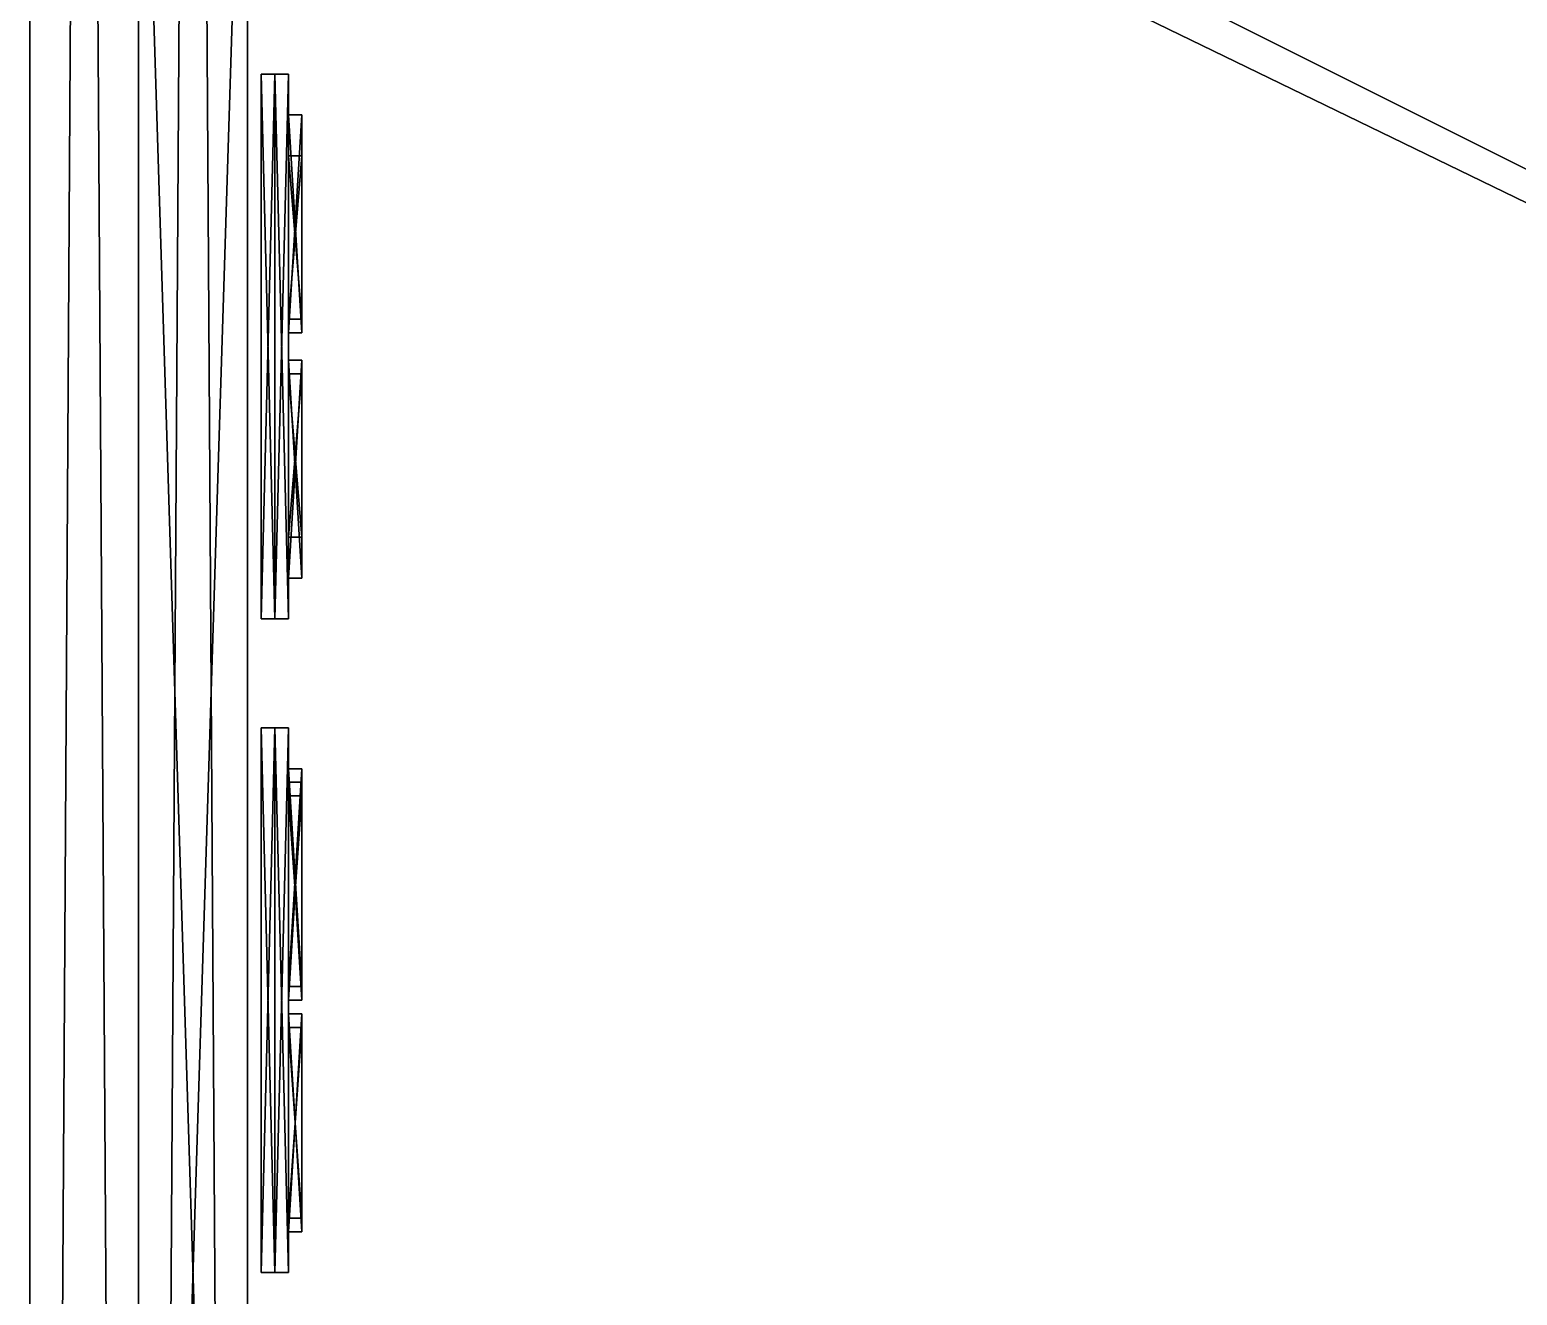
# Model space of a CAD drawing. Extents: x -648 to 272, y -784 to 528.
# Drawn here: x -272 to -162.7, y -385.7 to -292.7 of the extents above; entities that cross this region are included whole.
import ezdxf

# ---------------------------------------------------------------- set-up
doc = ezdxf.new("R2010")
doc.units = 0

msp = doc.modelspace()

# ---------------------------------------------------------------- meshes
at = {"layer": 'OBJECT001', "color": 50}
mesh = msp.add_polyface(dxfattribs=at)
corners = [(-256, -768, 376), (-256, 512, 376), (-256, 512, 384), (-256, -768, 384), (256, 512, 376), (256, -768, 376), (256, -768, 384), (256, 512, 384)]
mesh.append_faces([[corners[k] for k in face] for face in [(1, 3, 0), (5, 7, 4), (2, 6, 3), (0, 4, 1), (5, 3, 6), (1, 7, 2)]], dxfattribs={"vtx0": -1})
mesh.append_faces([[corners[k] for k in face] for face in [(1, 2, 3), (5, 6, 7), (2, 7, 6), (0, 5, 4), (5, 0, 3), (1, 4, 7)]], dxfattribs={"vtx2": -1})
at = {"layer": 'OBJECT014', "color": 50}
mesh = msp.add_polyface(dxfattribs=at)
corners = [(-264, -512, 128), (-264, -512, 72), (-264, -256, 72), (-264, -256, 128), (-256, -256, 128), (-256, -256, 72), (-256, -512, 72), (-256, -512, 128)]
mesh.append_faces([[corners[k] for k in face] for face in [(1, 3, 0), (5, 7, 4), (6, 0, 7), (2, 4, 3), (1, 5, 2), (3, 7, 0)]], dxfattribs={"vtx0": -1})
mesh.append_faces([[corners[k] for k in face] for face in [(1, 2, 3), (5, 6, 7), (6, 1, 0), (2, 5, 4), (1, 6, 5), (3, 4, 7)]], dxfattribs={"vtx2": -1})
at = {"layer": 'OBJECT018', "color": 50}
mesh = msp.add_polyface(dxfattribs=at)
corners = [(-264, -512, 72), (-264, -512, 64), (-264, -256, 64), (-264, -256, 72), (-256, -256, 72), (-256, -256, 64), (-256, -512, 64), (-256, -512, 72)]
mesh.append_faces([[corners[k] for k in face] for face in [(1, 3, 0), (5, 7, 4), (6, 0, 7), (2, 4, 3), (1, 5, 2), (3, 7, 0)]], dxfattribs={"vtx0": -1})
mesh.append_faces([[corners[k] for k in face] for face in [(1, 2, 3), (5, 6, 7), (6, 1, 0), (2, 5, 4), (1, 6, 5), (3, 4, 7)]], dxfattribs={"vtx2": -1})
at = {"layer": 'OBJECT023', "color": 50}
mesh = msp.add_polyface(dxfattribs=at)
corners = [(264, -512, 32), (-264, -512, 32), (-264, -512, 64), (264, -512, 64), (-264, -256, 32), (264, -256, 32), (264, -256, 64), (-264, -256, 64)]
mesh.append_faces([[corners[k] for k in face] for face in [(1, 3, 0), (5, 7, 4), (4, 0, 5), (2, 6, 3), (1, 7, 2), (5, 3, 6)]], dxfattribs={"vtx0": -1})
mesh.append_faces([[corners[k] for k in face] for face in [(1, 2, 3), (5, 6, 7), (4, 1, 0), (2, 7, 6), (1, 4, 7), (5, 0, 3)]], dxfattribs={"vtx2": -1})
at = {"layer": 'OBJECT029', "color": 50}
mesh = msp.add_polyface(dxfattribs=at)
corners = [(-272, -776, 384), (-272, -776, 128), (-272, 520, 128), (-272, 520, 384), (-264, 520, 384), (-264, 520, 128), (-264, -776, 128), (-264, -776, 384)]
mesh.append_faces([[corners[k] for k in face] for face in [(1, 3, 0), (5, 7, 4), (6, 0, 7), (2, 4, 3), (1, 5, 2), (3, 7, 0)]], dxfattribs={"vtx0": -1})
mesh.append_faces([[corners[k] for k in face] for face in [(1, 2, 3), (5, 6, 7), (6, 1, 0), (2, 5, 4), (1, 6, 5), (3, 4, 7)]], dxfattribs={"vtx2": -1})
at = {"layer": 'OBJECT048', "color": 50}
mesh = msp.add_polyface(dxfattribs=at)
corners = [(-272, 528, 384), (-272, -784, 384), (272, -784, 384), (272, 528, 384), (-272, -784, 392), (-272, 528, 392), (272, 528, 392), (272, -784, 392)]
mesh.append_faces([[corners[k] for k in face] for face in [(1, 3, 0), (5, 7, 4), (0, 4, 1), (2, 6, 3), (1, 7, 2), (3, 5, 0)]], dxfattribs={"vtx0": -1})
mesh.append_faces([[corners[k] for k in face] for face in [(1, 2, 3), (5, 6, 7), (0, 5, 4), (2, 7, 6), (1, 4, 7), (3, 6, 5)]], dxfattribs={"vtx2": -1})
at = {"layer": 'OBJECT050', "color": 50}
mesh = msp.add_polyface(dxfattribs=at)
corners = [(-264, -768, 384), (-264, -768, 128), (-264, 512, 128), (-264, 512, 384), (-256, 512, 384), (-256, 512, 128), (-256, -768, 128), (-256, -768, 384)]
mesh.append_faces([[corners[k] for k in face] for face in [(1, 3, 0), (5, 7, 4), (6, 0, 7), (2, 4, 3), (1, 5, 2), (3, 7, 0)]], dxfattribs={"vtx0": -1})
mesh.append_faces([[corners[k] for k in face] for face in [(1, 2, 3), (5, 6, 7), (6, 1, 0), (2, 5, 4), (1, 6, 5), (3, 4, 7)]], dxfattribs={"vtx2": -1})
at = {"layer": 'OBJECT390', "color": 50}
mesh = msp.add_polyface(dxfattribs=at)
corners = [(-253, -363, 200), (-253, -363, 195), (-253, -347, 195), (-253, -347, 200), (-252, -347, 200), (-252, -347, 195), (-252, -363, 195), (-252, -363, 200)]
mesh.append_faces([[corners[k] for k in face] for face in [(1, 3, 0), (5, 7, 4), (6, 0, 7), (2, 4, 3), (1, 5, 2), (3, 7, 0)]], dxfattribs={"vtx0": -1})
mesh.append_faces([[corners[k] for k in face] for face in [(1, 2, 3), (5, 6, 7), (6, 1, 0), (2, 5, 4), (1, 6, 5), (3, 4, 7)]], dxfattribs={"vtx2": -1})
at = {"layer": 'OBJECT391', "color": 50}
mesh = msp.add_polyface(dxfattribs=at)
corners = [(-253, -363, 193), (-253, -363, 188), (-253, -347, 188), (-253, -347, 193), (-252, -347, 193), (-252, -347, 188), (-252, -363, 188), (-252, -363, 193)]
mesh.append_faces([[corners[k] for k in face] for face in [(1, 3, 0), (5, 7, 4), (6, 0, 7), (2, 4, 3), (1, 5, 2), (3, 7, 0)]], dxfattribs={"vtx0": -1})
mesh.append_faces([[corners[k] for k in face] for face in [(1, 2, 3), (5, 6, 7), (6, 1, 0), (2, 5, 4), (1, 6, 5), (3, 4, 7)]], dxfattribs={"vtx2": -1})
at = {"layer": 'OBJECT392', "color": 50}
mesh = msp.add_polyface(dxfattribs=at)
corners = [(-252, -363, 201), (-253, -363, 201), (-253, -363, 207), (-252, -363, 207), (-253, -347, 201), (-252, -347, 201), (-252, -347, 207), (-253, -347, 207)]
mesh.append_faces([[corners[k] for k in face] for face in [(1, 3, 0), (5, 7, 4), (4, 0, 5), (2, 6, 3), (1, 7, 2), (5, 3, 6)]], dxfattribs={"vtx0": -1})
mesh.append_faces([[corners[k] for k in face] for face in [(1, 2, 3), (5, 6, 7), (4, 1, 0), (2, 7, 6), (1, 4, 7), (5, 0, 3)]], dxfattribs={"vtx2": -1})
at = {"layer": 'OBJECT393', "color": 50}
mesh = msp.add_polyface(dxfattribs=at)
corners = [(-253, -363, 214), (-253, -363, 208), (-253, -347, 208), (-253, -347, 214), (-252, -347, 214), (-252, -347, 208), (-252, -363, 208), (-252, -363, 214)]
mesh.append_faces([[corners[k] for k in face] for face in [(1, 3, 0), (5, 7, 4), (6, 0, 7), (2, 4, 3), (1, 5, 2), (3, 7, 0)]], dxfattribs={"vtx0": -1})
mesh.append_faces([[corners[k] for k in face] for face in [(1, 2, 3), (5, 6, 7), (6, 1, 0), (2, 5, 4), (1, 6, 5), (3, 4, 7)]], dxfattribs={"vtx2": -1})
at = {"layer": 'OBJECT394', "color": 50}
mesh = msp.add_polyface(dxfattribs=at)
corners = [(-253, -363, 220), (-253, -363, 215), (-253, -347, 215), (-253, -347, 220), (-252, -347, 220), (-252, -347, 215), (-252, -363, 215), (-252, -363, 220)]
mesh.append_faces([[corners[k] for k in face] for face in [(1, 3, 0), (5, 7, 4), (6, 0, 7), (2, 4, 3), (1, 5, 2), (3, 7, 0)]], dxfattribs={"vtx0": -1})
mesh.append_faces([[corners[k] for k in face] for face in [(1, 2, 3), (5, 6, 7), (6, 1, 0), (2, 5, 4), (1, 6, 5), (3, 4, 7)]], dxfattribs={"vtx2": -1})
at = {"layer": 'OBJECT395', "color": 50}
mesh = msp.add_polyface(dxfattribs=at)
corners = [(-253, -381, 220), (-253, -381, 215), (-253, -365, 215), (-253, -365, 220), (-252, -365, 220), (-252, -365, 215), (-252, -381, 215), (-252, -381, 220)]
mesh.append_faces([[corners[k] for k in face] for face in [(1, 3, 0), (5, 7, 4), (6, 0, 7), (2, 4, 3), (1, 5, 2), (3, 7, 0)]], dxfattribs={"vtx0": -1})
mesh.append_faces([[corners[k] for k in face] for face in [(1, 2, 3), (5, 6, 7), (6, 1, 0), (2, 5, 4), (1, 6, 5), (3, 4, 7)]], dxfattribs={"vtx2": -1})
at = {"layer": 'OBJECT396', "color": 50}
mesh = msp.add_polyface(dxfattribs=at)
corners = [(-253, -381, 214), (-253, -381, 208), (-253, -365, 208), (-253, -365, 214), (-252, -365, 214), (-252, -365, 208), (-252, -381, 208), (-252, -381, 214)]
mesh.append_faces([[corners[k] for k in face] for face in [(1, 3, 0), (5, 7, 4), (6, 0, 7), (2, 4, 3), (1, 5, 2), (3, 7, 0)]], dxfattribs={"vtx0": -1})
mesh.append_faces([[corners[k] for k in face] for face in [(1, 2, 3), (5, 6, 7), (6, 1, 0), (2, 5, 4), (1, 6, 5), (3, 4, 7)]], dxfattribs={"vtx2": -1})
at = {"layer": 'OBJECT397', "color": 50}
mesh = msp.add_polyface(dxfattribs=at)
corners = [(-253, -365, 201), (-253, -381, 201), (-252, -381, 201), (-252, -365, 201), (-253, -381, 207), (-253, -365, 207), (-252, -365, 207), (-252, -381, 207)]
mesh.append_faces([[corners[k] for k in face] for face in [(1, 3, 0), (5, 7, 4), (0, 4, 1), (2, 6, 3), (1, 7, 2), (3, 5, 0)]], dxfattribs={"vtx0": -1})
mesh.append_faces([[corners[k] for k in face] for face in [(1, 2, 3), (5, 6, 7), (0, 5, 4), (2, 7, 6), (1, 4, 7), (3, 6, 5)]], dxfattribs={"vtx2": -1})
at = {"layer": 'OBJECT398', "color": 50}
mesh = msp.add_polyface(dxfattribs=at)
corners = [(-253, -381, 200), (-253, -381, 195), (-253, -365, 195), (-253, -365, 200), (-252, -365, 200), (-252, -365, 195), (-252, -381, 195), (-252, -381, 200)]
mesh.append_faces([[corners[k] for k in face] for face in [(1, 3, 0), (5, 7, 4), (6, 0, 7), (2, 4, 3), (1, 5, 2), (3, 7, 0)]], dxfattribs={"vtx0": -1})
mesh.append_faces([[corners[k] for k in face] for face in [(1, 2, 3), (5, 6, 7), (6, 1, 0), (2, 5, 4), (1, 6, 5), (3, 4, 7)]], dxfattribs={"vtx2": -1})
at = {"layer": 'OBJECT399', "color": 50}
mesh = msp.add_polyface(dxfattribs=at)
corners = [(-253, -381, 193), (-253, -381, 188), (-253, -365, 188), (-253, -365, 193), (-252, -365, 193), (-252, -365, 188), (-252, -381, 188), (-252, -381, 193)]
mesh.append_faces([[corners[k] for k in face] for face in [(1, 3, 0), (5, 7, 4), (6, 0, 7), (2, 4, 3), (1, 5, 2), (3, 7, 0)]], dxfattribs={"vtx0": -1})
mesh.append_faces([[corners[k] for k in face] for face in [(1, 2, 3), (5, 6, 7), (6, 1, 0), (2, 5, 4), (1, 6, 5), (3, 4, 7)]], dxfattribs={"vtx2": -1})
at = {"layer": 'OBJECT400', "color": 50}
mesh = msp.add_polyface(dxfattribs=at)
corners = [(-252, -315, 188), (-253, -315, 188), (-253, -315, 193), (-252, -315, 193), (-253, -299, 188), (-252, -299, 188), (-252, -299, 193), (-253, -299, 193)]
mesh.append_faces([[corners[k] for k in face] for face in [(1, 3, 0), (5, 7, 4), (4, 0, 5), (2, 6, 3), (1, 7, 2), (5, 3, 6)]], dxfattribs={"vtx0": -1})
mesh.append_faces([[corners[k] for k in face] for face in [(1, 2, 3), (5, 6, 7), (4, 1, 0), (2, 7, 6), (1, 4, 7), (5, 0, 3)]], dxfattribs={"vtx2": -1})
at = {"layer": 'OBJECT401', "color": 50}
mesh = msp.add_polyface(dxfattribs=at)
corners = [(-253, -315, 207), (-253, -315, 201), (-253, -299, 201), (-253, -299, 207), (-252, -299, 207), (-252, -299, 201), (-252, -315, 201), (-252, -315, 207)]
mesh.append_faces([[corners[k] for k in face] for face in [(1, 3, 0), (5, 7, 4), (6, 0, 7), (2, 4, 3), (1, 5, 2), (3, 7, 0)]], dxfattribs={"vtx0": -1})
mesh.append_faces([[corners[k] for k in face] for face in [(1, 2, 3), (5, 6, 7), (6, 1, 0), (2, 5, 4), (1, 6, 5), (3, 4, 7)]], dxfattribs={"vtx2": -1})
at = {"layer": 'OBJECT402', "color": 50}
mesh = msp.add_polyface(dxfattribs=at)
corners = [(-253, -315, 214), (-253, -315, 208), (-253, -299, 208), (-253, -299, 214), (-252, -299, 214), (-252, -299, 208), (-252, -315, 208), (-252, -315, 214)]
mesh.append_faces([[corners[k] for k in face] for face in [(1, 3, 0), (5, 7, 4), (6, 0, 7), (2, 4, 3), (1, 5, 2), (3, 7, 0)]], dxfattribs={"vtx0": -1})
mesh.append_faces([[corners[k] for k in face] for face in [(1, 2, 3), (5, 6, 7), (6, 1, 0), (2, 5, 4), (1, 6, 5), (3, 4, 7)]], dxfattribs={"vtx2": -1})
at = {"layer": 'OBJECT403', "color": 50}
mesh = msp.add_polyface(dxfattribs=at)
corners = [(-253, -315, 220), (-253, -315, 215), (-253, -299, 215), (-253, -299, 220), (-252, -299, 220), (-252, -299, 215), (-252, -315, 215), (-252, -315, 220)]
mesh.append_faces([[corners[k] for k in face] for face in [(1, 3, 0), (5, 7, 4), (6, 0, 7), (2, 4, 3), (1, 5, 2), (3, 7, 0)]], dxfattribs={"vtx0": -1})
mesh.append_faces([[corners[k] for k in face] for face in [(1, 2, 3), (5, 6, 7), (6, 1, 0), (2, 5, 4), (1, 6, 5), (3, 4, 7)]], dxfattribs={"vtx2": -1})
at = {"layer": 'OBJECT404', "color": 50}
mesh = msp.add_polyface(dxfattribs=at)
corners = [(-253, -333, 220), (-253, -333, 215), (-253, -317, 215), (-253, -317, 220), (-252, -317, 220), (-252, -317, 215), (-252, -333, 215), (-252, -333, 220)]
mesh.append_faces([[corners[k] for k in face] for face in [(1, 3, 0), (5, 7, 4), (6, 0, 7), (2, 4, 3), (1, 5, 2), (3, 7, 0)]], dxfattribs={"vtx0": -1})
mesh.append_faces([[corners[k] for k in face] for face in [(1, 2, 3), (5, 6, 7), (6, 1, 0), (2, 5, 4), (1, 6, 5), (3, 4, 7)]], dxfattribs={"vtx2": -1})
at = {"layer": 'OBJECT405', "color": 50}
mesh = msp.add_polyface(dxfattribs=at)
corners = [(-253, -317, 208), (-253, -333, 208), (-252, -333, 208), (-252, -317, 208), (-253, -333, 214), (-253, -317, 214), (-252, -317, 214), (-252, -333, 214)]
mesh.append_faces([[corners[k] for k in face] for face in [(1, 3, 0), (5, 7, 4), (0, 4, 1), (2, 6, 3), (1, 7, 2), (3, 5, 0)]], dxfattribs={"vtx0": -1})
mesh.append_faces([[corners[k] for k in face] for face in [(1, 2, 3), (5, 6, 7), (0, 5, 4), (2, 7, 6), (1, 4, 7), (3, 6, 5)]], dxfattribs={"vtx2": -1})
at = {"layer": 'OBJECT406', "color": 50}
mesh = msp.add_polyface(dxfattribs=at)
corners = [(-253, -333, 207), (-253, -333, 201), (-253, -317, 201), (-253, -317, 207), (-252, -317, 207), (-252, -317, 201), (-252, -333, 201), (-252, -333, 207)]
mesh.append_faces([[corners[k] for k in face] for face in [(1, 3, 0), (5, 7, 4), (6, 0, 7), (2, 4, 3), (1, 5, 2), (3, 7, 0)]], dxfattribs={"vtx0": -1})
mesh.append_faces([[corners[k] for k in face] for face in [(1, 2, 3), (5, 6, 7), (6, 1, 0), (2, 5, 4), (1, 6, 5), (3, 4, 7)]], dxfattribs={"vtx2": -1})
at = {"layer": 'OBJECT407', "color": 50}
mesh = msp.add_polyface(dxfattribs=at)
corners = [(-253, -333, 200), (-253, -333, 195), (-253, -317, 195), (-253, -317, 200), (-252, -317, 200), (-252, -317, 195), (-252, -333, 195), (-252, -333, 200)]
mesh.append_faces([[corners[k] for k in face] for face in [(1, 3, 0), (5, 7, 4), (6, 0, 7), (2, 4, 3), (1, 5, 2), (3, 7, 0)]], dxfattribs={"vtx0": -1})
mesh.append_faces([[corners[k] for k in face] for face in [(1, 2, 3), (5, 6, 7), (6, 1, 0), (2, 5, 4), (1, 6, 5), (3, 4, 7)]], dxfattribs={"vtx2": -1})
at = {"layer": 'OBJECT408', "color": 50}
mesh = msp.add_polyface(dxfattribs=at)
corners = [(-252, -333, 188), (-253, -333, 188), (-253, -333, 193), (-252, -333, 193), (-253, -317, 188), (-252, -317, 188), (-252, -317, 193), (-253, -317, 193)]
mesh.append_faces([[corners[k] for k in face] for face in [(1, 3, 0), (5, 7, 4), (4, 0, 5), (2, 6, 3), (1, 7, 2), (5, 3, 6)]], dxfattribs={"vtx0": -1})
mesh.append_faces([[corners[k] for k in face] for face in [(1, 2, 3), (5, 6, 7), (4, 1, 0), (2, 7, 6), (1, 4, 7), (5, 0, 3)]], dxfattribs={"vtx2": -1})
at = {"layer": 'OBJECT409', "color": 50}
mesh = msp.add_polyface(dxfattribs=at)
corners = [(-253, -315, 200), (-253, -315, 195), (-253, -299, 195), (-253, -299, 200), (-252, -299, 200), (-252, -299, 195), (-252, -315, 195), (-252, -315, 200)]
mesh.append_faces([[corners[k] for k in face] for face in [(1, 3, 0), (5, 7, 4), (6, 0, 7), (2, 4, 3), (1, 5, 2), (3, 7, 0)]], dxfattribs={"vtx0": -1})
mesh.append_faces([[corners[k] for k in face] for face in [(1, 2, 3), (5, 6, 7), (6, 1, 0), (2, 5, 4), (1, 6, 5), (3, 4, 7)]], dxfattribs={"vtx2": -1})
at = {"layer": 'OBJECT443', "color": 50}
mesh = msp.add_polyface(dxfattribs=at)
corners = [(-253, -330, 172), (-253, -330, 167), (-253, -318, 167), (-253, -318, 172), (-252, -318, 172), (-252, -318, 167), (-252, -330, 167), (-252, -330, 172)]
mesh.append_faces([[corners[k] for k in face] for face in [(1, 3, 0), (5, 7, 4), (6, 0, 7), (2, 4, 3), (1, 5, 2), (3, 7, 0)]], dxfattribs={"vtx0": -1})
mesh.append_faces([[corners[k] for k in face] for face in [(1, 2, 3), (5, 6, 7), (6, 1, 0), (2, 5, 4), (1, 6, 5), (3, 4, 7)]], dxfattribs={"vtx2": -1})
at = {"layer": 'OBJECT444', "color": 50}
mesh = msp.add_polyface(dxfattribs=at)
corners = [(-253, -330, 165), (-253, -330, 161), (-253, -318, 161), (-253, -318, 165), (-252, -318, 165), (-252, -318, 161), (-252, -330, 161), (-252, -330, 165)]
mesh.append_faces([[corners[k] for k in face] for face in [(1, 3, 0), (5, 7, 4), (6, 0, 7), (2, 4, 3), (1, 5, 2), (3, 7, 0)]], dxfattribs={"vtx0": -1})
mesh.append_faces([[corners[k] for k in face] for face in [(1, 2, 3), (5, 6, 7), (6, 1, 0), (2, 5, 4), (1, 6, 5), (3, 4, 7)]], dxfattribs={"vtx2": -1})
at = {"layer": 'OBJECT445', "color": 50}
mesh = msp.add_polyface(dxfattribs=at)
corners = [(-253, -318, 154), (-253, -330, 154), (-252, -330, 154), (-252, -318, 154), (-253, -330, 159), (-253, -318, 159), (-252, -318, 159), (-252, -330, 159)]
mesh.append_faces([[corners[k] for k in face] for face in [(1, 3, 0), (5, 7, 4), (0, 4, 1), (2, 6, 3), (1, 7, 2), (3, 5, 0)]], dxfattribs={"vtx0": -1})
mesh.append_faces([[corners[k] for k in face] for face in [(1, 2, 3), (5, 6, 7), (0, 5, 4), (2, 7, 6), (1, 4, 7), (3, 6, 5)]], dxfattribs={"vtx2": -1})
at = {"layer": 'OBJECT446', "color": 50}
mesh = msp.add_polyface(dxfattribs=at)
corners = [(-253, -330, 152), (-253, -330, 147), (-253, -318, 147), (-253, -318, 152), (-252, -318, 152), (-252, -318, 147), (-252, -330, 147), (-252, -330, 152)]
mesh.append_faces([[corners[k] for k in face] for face in [(1, 3, 0), (5, 7, 4), (6, 0, 7), (2, 4, 3), (1, 5, 2), (3, 7, 0)]], dxfattribs={"vtx0": -1})
mesh.append_faces([[corners[k] for k in face] for face in [(1, 2, 3), (5, 6, 7), (6, 1, 0), (2, 5, 4), (1, 6, 5), (3, 4, 7)]], dxfattribs={"vtx2": -1})
at = {"layer": 'OBJECT447', "color": 50}
mesh = msp.add_polyface(dxfattribs=at)
corners = [(-253, -330, 145), (-253, -330, 140), (-253, -318, 140), (-253, -318, 145), (-252, -318, 145), (-252, -318, 140), (-252, -330, 140), (-252, -330, 145)]
mesh.append_faces([[corners[k] for k in face] for face in [(1, 3, 0), (5, 7, 4), (6, 0, 7), (2, 4, 3), (1, 5, 2), (3, 7, 0)]], dxfattribs={"vtx0": -1})
mesh.append_faces([[corners[k] for k in face] for face in [(1, 2, 3), (5, 6, 7), (6, 1, 0), (2, 5, 4), (1, 6, 5), (3, 4, 7)]], dxfattribs={"vtx2": -1})
at = {"layer": 'OBJECT448', "color": 50}
mesh = msp.add_polyface(dxfattribs=at)
corners = [(-252, -314, 140), (-253, -314, 140), (-253, -314, 145), (-252, -314, 145), (-253, -302, 140), (-252, -302, 140), (-252, -302, 145), (-253, -302, 145)]
mesh.append_faces([[corners[k] for k in face] for face in [(1, 3, 0), (5, 7, 4), (4, 0, 5), (2, 6, 3), (1, 7, 2), (5, 3, 6)]], dxfattribs={"vtx0": -1})
mesh.append_faces([[corners[k] for k in face] for face in [(1, 2, 3), (5, 6, 7), (4, 1, 0), (2, 7, 6), (1, 4, 7), (5, 0, 3)]], dxfattribs={"vtx2": -1})
at = {"layer": 'OBJECT449', "color": 50}
mesh = msp.add_polyface(dxfattribs=at)
corners = [(-253, -314, 152), (-253, -314, 147), (-253, -302, 147), (-253, -302, 152), (-252, -302, 152), (-252, -302, 147), (-252, -314, 147), (-252, -314, 152)]
mesh.append_faces([[corners[k] for k in face] for face in [(1, 3, 0), (5, 7, 4), (6, 0, 7), (2, 4, 3), (1, 5, 2), (3, 7, 0)]], dxfattribs={"vtx0": -1})
mesh.append_faces([[corners[k] for k in face] for face in [(1, 2, 3), (5, 6, 7), (6, 1, 0), (2, 5, 4), (1, 6, 5), (3, 4, 7)]], dxfattribs={"vtx2": -1})
at = {"layer": 'OBJECT450', "color": 50}
mesh = msp.add_polyface(dxfattribs=at)
corners = [(-253, -314, 159), (-253, -314, 154), (-253, -302, 154), (-253, -302, 159), (-252, -302, 159), (-252, -302, 154), (-252, -314, 154), (-252, -314, 159)]
mesh.append_faces([[corners[k] for k in face] for face in [(1, 3, 0), (5, 7, 4), (6, 0, 7), (2, 4, 3), (1, 5, 2), (3, 7, 0)]], dxfattribs={"vtx0": -1})
mesh.append_faces([[corners[k] for k in face] for face in [(1, 2, 3), (5, 6, 7), (6, 1, 0), (2, 5, 4), (1, 6, 5), (3, 4, 7)]], dxfattribs={"vtx2": -1})
at = {"layer": 'OBJECT451', "color": 50}
mesh = msp.add_polyface(dxfattribs=at)
corners = [(-253, -314, 165), (-253, -314, 161), (-253, -302, 161), (-253, -302, 165), (-252, -302, 165), (-252, -302, 161), (-252, -314, 161), (-252, -314, 165)]
mesh.append_faces([[corners[k] for k in face] for face in [(1, 3, 0), (5, 7, 4), (6, 0, 7), (2, 4, 3), (1, 5, 2), (3, 7, 0)]], dxfattribs={"vtx0": -1})
mesh.append_faces([[corners[k] for k in face] for face in [(1, 2, 3), (5, 6, 7), (6, 1, 0), (2, 5, 4), (1, 6, 5), (3, 4, 7)]], dxfattribs={"vtx2": -1})
at = {"layer": 'OBJECT452', "color": 50}
mesh = msp.add_polyface(dxfattribs=at)
corners = [(-253, -314, 172), (-253, -314, 167), (-253, -302, 167), (-253, -302, 172), (-252, -302, 172), (-252, -302, 167), (-252, -314, 167), (-252, -314, 172)]
mesh.append_faces([[corners[k] for k in face] for face in [(1, 3, 0), (5, 7, 4), (6, 0, 7), (2, 4, 3), (1, 5, 2), (3, 7, 0)]], dxfattribs={"vtx0": -1})
mesh.append_faces([[corners[k] for k in face] for face in [(1, 2, 3), (5, 6, 7), (6, 1, 0), (2, 5, 4), (1, 6, 5), (3, 4, 7)]], dxfattribs={"vtx2": -1})
at = {"layer": 'OBJECT453', "color": 50}
mesh = msp.add_polyface(dxfattribs=at)
corners = [(-253, -366, 167), (-253, -380, 167), (-252, -380, 167), (-252, -366, 167), (-253, -380, 172), (-253, -366, 172), (-252, -366, 172), (-252, -380, 172)]
mesh.append_faces([[corners[k] for k in face] for face in [(1, 3, 0), (5, 7, 4), (0, 4, 1), (2, 6, 3), (1, 7, 2), (3, 5, 0)]], dxfattribs={"vtx0": -1})
mesh.append_faces([[corners[k] for k in face] for face in [(1, 2, 3), (5, 6, 7), (0, 5, 4), (2, 7, 6), (1, 4, 7), (3, 6, 5)]], dxfattribs={"vtx2": -1})
at = {"layer": 'OBJECT454', "color": 50}
mesh = msp.add_polyface(dxfattribs=at)
corners = [(-253, -380, 165), (-253, -380, 161), (-253, -366, 161), (-253, -366, 165), (-252, -366, 165), (-252, -366, 161), (-252, -380, 161), (-252, -380, 165)]
mesh.append_faces([[corners[k] for k in face] for face in [(1, 3, 0), (5, 7, 4), (6, 0, 7), (2, 4, 3), (1, 5, 2), (3, 7, 0)]], dxfattribs={"vtx0": -1})
mesh.append_faces([[corners[k] for k in face] for face in [(1, 2, 3), (5, 6, 7), (6, 1, 0), (2, 5, 4), (1, 6, 5), (3, 4, 7)]], dxfattribs={"vtx2": -1})
at = {"layer": 'OBJECT455', "color": 50}
mesh = msp.add_polyface(dxfattribs=at)
corners = [(-253, -380, 159), (-253, -380, 154), (-253, -366, 154), (-253, -366, 159), (-252, -366, 159), (-252, -366, 154), (-252, -380, 154), (-252, -380, 159)]
mesh.append_faces([[corners[k] for k in face] for face in [(1, 3, 0), (5, 7, 4), (6, 0, 7), (2, 4, 3), (1, 5, 2), (3, 7, 0)]], dxfattribs={"vtx0": -1})
mesh.append_faces([[corners[k] for k in face] for face in [(1, 2, 3), (5, 6, 7), (6, 1, 0), (2, 5, 4), (1, 6, 5), (3, 4, 7)]], dxfattribs={"vtx2": -1})
at = {"layer": 'OBJECT456', "color": 50}
mesh = msp.add_polyface(dxfattribs=at)
corners = [(-252, -380, 147), (-253, -380, 147), (-253, -380, 152), (-252, -380, 152), (-253, -366, 147), (-252, -366, 147), (-252, -366, 152), (-253, -366, 152)]
mesh.append_faces([[corners[k] for k in face] for face in [(1, 3, 0), (5, 7, 4), (4, 0, 5), (2, 6, 3), (1, 7, 2), (5, 3, 6)]], dxfattribs={"vtx0": -1})
mesh.append_faces([[corners[k] for k in face] for face in [(1, 2, 3), (5, 6, 7), (4, 1, 0), (2, 7, 6), (1, 4, 7), (5, 0, 3)]], dxfattribs={"vtx2": -1})
at = {"layer": 'OBJECT457', "color": 50}
mesh = msp.add_polyface(dxfattribs=at)
corners = [(-253, -363, 152), (-253, -363, 147), (-253, -349, 147), (-253, -349, 152), (-252, -349, 152), (-252, -349, 147), (-252, -363, 147), (-252, -363, 152)]
mesh.append_faces([[corners[k] for k in face] for face in [(1, 3, 0), (5, 7, 4), (6, 0, 7), (2, 4, 3), (1, 5, 2), (3, 7, 0)]], dxfattribs={"vtx0": -1})
mesh.append_faces([[corners[k] for k in face] for face in [(1, 2, 3), (5, 6, 7), (6, 1, 0), (2, 5, 4), (1, 6, 5), (3, 4, 7)]], dxfattribs={"vtx2": -1})
at = {"layer": 'OBJECT458', "color": 50}
mesh = msp.add_polyface(dxfattribs=at)
corners = [(-253, -380, 145), (-253, -380, 140), (-253, -366, 140), (-253, -366, 145), (-252, -366, 145), (-252, -366, 140), (-252, -380, 140), (-252, -380, 145)]
mesh.append_faces([[corners[k] for k in face] for face in [(1, 3, 0), (5, 7, 4), (6, 0, 7), (2, 4, 3), (1, 5, 2), (3, 7, 0)]], dxfattribs={"vtx0": -1})
mesh.append_faces([[corners[k] for k in face] for face in [(1, 2, 3), (5, 6, 7), (6, 1, 0), (2, 5, 4), (1, 6, 5), (3, 4, 7)]], dxfattribs={"vtx2": -1})
at = {"layer": 'OBJECT459', "color": 50}
mesh = msp.add_polyface(dxfattribs=at)
corners = [(-253, -363, 159), (-253, -363, 154), (-253, -349, 154), (-253, -349, 159), (-252, -349, 159), (-252, -349, 154), (-252, -363, 154), (-252, -363, 159)]
mesh.append_faces([[corners[k] for k in face] for face in [(1, 3, 0), (5, 7, 4), (6, 0, 7), (2, 4, 3), (1, 5, 2), (3, 7, 0)]], dxfattribs={"vtx0": -1})
mesh.append_faces([[corners[k] for k in face] for face in [(1, 2, 3), (5, 6, 7), (6, 1, 0), (2, 5, 4), (1, 6, 5), (3, 4, 7)]], dxfattribs={"vtx2": -1})
at = {"layer": 'OBJECT460', "color": 50}
mesh = msp.add_polyface(dxfattribs=at)
corners = [(-253, -363, 165), (-253, -363, 161), (-253, -349, 161), (-253, -349, 165), (-252, -349, 165), (-252, -349, 161), (-252, -363, 161), (-252, -363, 165)]
mesh.append_faces([[corners[k] for k in face] for face in [(1, 3, 0), (5, 7, 4), (6, 0, 7), (2, 4, 3), (1, 5, 2), (3, 7, 0)]], dxfattribs={"vtx0": -1})
mesh.append_faces([[corners[k] for k in face] for face in [(1, 2, 3), (5, 6, 7), (6, 1, 0), (2, 5, 4), (1, 6, 5), (3, 4, 7)]], dxfattribs={"vtx2": -1})
at = {"layer": 'OBJECT461', "color": 50}
mesh = msp.add_polyface(dxfattribs=at)
corners = [(-253, -349, 167), (-253, -363, 167), (-252, -363, 167), (-252, -349, 167), (-253, -363, 172), (-253, -349, 172), (-252, -349, 172), (-252, -363, 172)]
mesh.append_faces([[corners[k] for k in face] for face in [(1, 3, 0), (5, 7, 4), (0, 4, 1), (2, 6, 3), (1, 7, 2), (3, 5, 0)]], dxfattribs={"vtx0": -1})
mesh.append_faces([[corners[k] for k in face] for face in [(1, 2, 3), (5, 6, 7), (0, 5, 4), (2, 7, 6), (1, 4, 7), (3, 6, 5)]], dxfattribs={"vtx2": -1})
at = {"layer": 'OBJECT462', "color": 50}
mesh = msp.add_polyface(dxfattribs=at)
corners = [(-253, -364, 145), (-253, -364, 140), (-253, -348, 140), (-253, -348, 145), (-252, -348, 145), (-252, -348, 140), (-252, -364, 140), (-252, -364, 145)]
mesh.append_faces([[corners[k] for k in face] for face in [(1, 3, 0), (5, 7, 4), (6, 0, 7), (2, 4, 3), (1, 5, 2), (3, 7, 0)]], dxfattribs={"vtx0": -1})
mesh.append_faces([[corners[k] for k in face] for face in [(1, 2, 3), (5, 6, 7), (6, 1, 0), (2, 5, 4), (1, 6, 5), (3, 4, 7)]], dxfattribs={"vtx2": -1})
at = {"layer": 'OBJECT737', "color": 50}
mesh = msp.add_polyface(dxfattribs=at)
corners = [(256, -512, 64), (-256, -512, 64), (-256, -512, 256), (256, -512, 256), (-256, -256, 64), (256, -256, 64), (256, -256, 256), (-256, -256, 256)]
mesh.append_faces([[corners[k] for k in face] for face in [(1, 3, 0), (5, 7, 4), (4, 0, 5), (2, 6, 3), (1, 7, 2), (5, 3, 6)]], dxfattribs={"vtx0": -1})
mesh.append_faces([[corners[k] for k in face] for face in [(1, 2, 3), (5, 6, 7), (4, 1, 0), (2, 7, 6), (1, 4, 7), (5, 0, 3)]], dxfattribs={"vtx2": -1})
at = {"layer": 'OBJECT740', "color": 50}
mesh = msp.add_polyface(dxfattribs=at)
corners = [(-256, -512, 256), (-256, -512, 64), (-256, -256, 64), (-256, -256, 256), (256, -256, 256), (256, -256, 64), (256, -512, 64), (256, -512, 256)]
mesh.append_faces([[corners[k] for k in face] for face in [(1, 3, 0), (5, 7, 4), (6, 0, 7), (2, 4, 3), (1, 5, 2), (3, 7, 0)]], dxfattribs={"vtx0": -1})
mesh.append_faces([[corners[k] for k in face] for face in [(1, 2, 3), (5, 6, 7), (6, 1, 0), (2, 5, 4), (1, 6, 5), (3, 4, 7)]], dxfattribs={"vtx2": -1})
at = {"layer": 'OBJECT745', "color": 50}
mesh = msp.add_polyface(dxfattribs=at)
corners = [(256, -512, 64), (-256, -512, 64), (-256, -512, 256), (256, -512, 256), (-256, -256, 64), (256, -256, 64), (256, -256, 256), (-256, -256, 256)]
mesh.append_faces([[corners[k] for k in face] for face in [(1, 3, 0), (5, 7, 4), (4, 0, 5), (2, 6, 3), (1, 7, 2), (5, 3, 6)]], dxfattribs={"vtx0": -1})
mesh.append_faces([[corners[k] for k in face] for face in [(1, 2, 3), (5, 6, 7), (4, 1, 0), (2, 7, 6), (1, 4, 7), (5, 0, 3)]], dxfattribs={"vtx2": -1})
at = {"layer": 'OBJECT917', "color": 50}
mesh = msp.add_polyface(dxfattribs=at)
corners = [(-255, -336, 224), (-255, -336, 184), (-255, -296, 184), (-255, -296, 224), (-254, -296, 224), (-254, -296, 184), (-254, -336, 184), (-254, -336, 224)]
mesh.append_faces([[corners[k] for k in face] for face in [(1, 3, 0), (5, 7, 4), (6, 0, 7), (2, 4, 3), (1, 5, 2), (3, 7, 0)]], dxfattribs={"vtx0": -1})
mesh.append_faces([[corners[k] for k in face] for face in [(1, 2, 3), (5, 6, 7), (6, 1, 0), (2, 5, 4), (1, 6, 5), (3, 4, 7)]], dxfattribs={"vtx2": -1})
at = {"layer": 'OBJECT918', "color": 50}
mesh = msp.add_polyface(dxfattribs=at)
corners = [(-254, -336, 224), (-254, -336, 184), (-254, -296, 184), (-254, -296, 224), (-253, -296, 224), (-253, -296, 184), (-253, -336, 184), (-253, -336, 224)]
mesh.append_faces([[corners[k] for k in face] for face in [(1, 3, 0), (5, 7, 4), (6, 0, 7), (2, 4, 3), (1, 5, 2), (3, 7, 0)]], dxfattribs={"vtx0": -1})
mesh.append_faces([[corners[k] for k in face] for face in [(1, 2, 3), (5, 6, 7), (6, 1, 0), (2, 5, 4), (1, 6, 5), (3, 4, 7)]], dxfattribs={"vtx2": -1})
at = {"layer": 'OBJECT939', "color": 50}
mesh = msp.add_polyface(dxfattribs=at)
corners = [(-254, -336, 136), (-255, -336, 136), (-255, -336, 176), (-254, -336, 176), (-255, -296, 136), (-254, -296, 136), (-254, -296, 176), (-255, -296, 176)]
mesh.append_faces([[corners[k] for k in face] for face in [(1, 3, 0), (5, 7, 4), (4, 0, 5), (2, 6, 3), (1, 7, 2), (5, 3, 6)]], dxfattribs={"vtx0": -1})
mesh.append_faces([[corners[k] for k in face] for face in [(1, 2, 3), (5, 6, 7), (4, 1, 0), (2, 7, 6), (1, 4, 7), (5, 0, 3)]], dxfattribs={"vtx2": -1})
at = {"layer": 'OBJECT940', "color": 50}
mesh = msp.add_polyface(dxfattribs=at)
corners = [(-254, -336, 176), (-254, -336, 136), (-254, -296, 136), (-254, -296, 176), (-253, -296, 176), (-253, -296, 136), (-253, -336, 136), (-253, -336, 176)]
mesh.append_faces([[corners[k] for k in face] for face in [(1, 3, 0), (5, 7, 4), (6, 0, 7), (2, 4, 3), (1, 5, 2), (3, 7, 0)]], dxfattribs={"vtx0": -1})
mesh.append_faces([[corners[k] for k in face] for face in [(1, 2, 3), (5, 6, 7), (6, 1, 0), (2, 5, 4), (1, 6, 5), (3, 4, 7)]], dxfattribs={"vtx2": -1})
at = {"layer": 'OBJECT941', "color": 50}
mesh = msp.add_polyface(dxfattribs=at)
corners = [(-255, -384, 176), (-255, -384, 136), (-255, -344, 136), (-255, -344, 176), (-254, -344, 176), (-254, -344, 136), (-254, -384, 136), (-254, -384, 176)]
mesh.append_faces([[corners[k] for k in face] for face in [(1, 3, 0), (5, 7, 4), (6, 0, 7), (2, 4, 3), (1, 5, 2), (3, 7, 0)]], dxfattribs={"vtx0": -1})
mesh.append_faces([[corners[k] for k in face] for face in [(1, 2, 3), (5, 6, 7), (6, 1, 0), (2, 5, 4), (1, 6, 5), (3, 4, 7)]], dxfattribs={"vtx2": -1})
at = {"layer": 'OBJECT942', "color": 50}
mesh = msp.add_polyface(dxfattribs=at)
corners = [(-254, -384, 176), (-254, -384, 136), (-254, -344, 136), (-254, -344, 176), (-253, -344, 176), (-253, -344, 136), (-253, -384, 136), (-253, -384, 176)]
mesh.append_faces([[corners[k] for k in face] for face in [(1, 3, 0), (5, 7, 4), (6, 0, 7), (2, 4, 3), (1, 5, 2), (3, 7, 0)]], dxfattribs={"vtx0": -1})
mesh.append_faces([[corners[k] for k in face] for face in [(1, 2, 3), (5, 6, 7), (6, 1, 0), (2, 5, 4), (1, 6, 5), (3, 4, 7)]], dxfattribs={"vtx2": -1})
at = {"layer": 'OBJECT947', "color": 50}
mesh = msp.add_polyface(dxfattribs=at)
corners = [(-254, -384, 184), (-255, -384, 184), (-255, -384, 224), (-254, -384, 224), (-255, -344, 184), (-254, -344, 184), (-254, -344, 224), (-255, -344, 224)]
mesh.append_faces([[corners[k] for k in face] for face in [(1, 3, 0), (5, 7, 4), (4, 0, 5), (2, 6, 3), (1, 7, 2), (5, 3, 6)]], dxfattribs={"vtx0": -1})
mesh.append_faces([[corners[k] for k in face] for face in [(1, 2, 3), (5, 6, 7), (4, 1, 0), (2, 7, 6), (1, 4, 7), (5, 0, 3)]], dxfattribs={"vtx2": -1})
at = {"layer": 'OBJECT948', "color": 50}
mesh = msp.add_polyface(dxfattribs=at)
corners = [(-254, -384, 224), (-254, -384, 184), (-254, -344, 184), (-254, -344, 224), (-253, -344, 224), (-253, -344, 184), (-253, -384, 184), (-253, -384, 224)]
mesh.append_faces([[corners[k] for k in face] for face in [(1, 3, 0), (5, 7, 4), (6, 0, 7), (2, 4, 3), (1, 5, 2), (3, 7, 0)]], dxfattribs={"vtx0": -1})
mesh.append_faces([[corners[k] for k in face] for face in [(1, 2, 3), (5, 6, 7), (6, 1, 0), (2, 5, 4), (1, 6, 5), (3, 4, 7)]], dxfattribs={"vtx2": -1})

doc.saveas('drawing.dxf')
